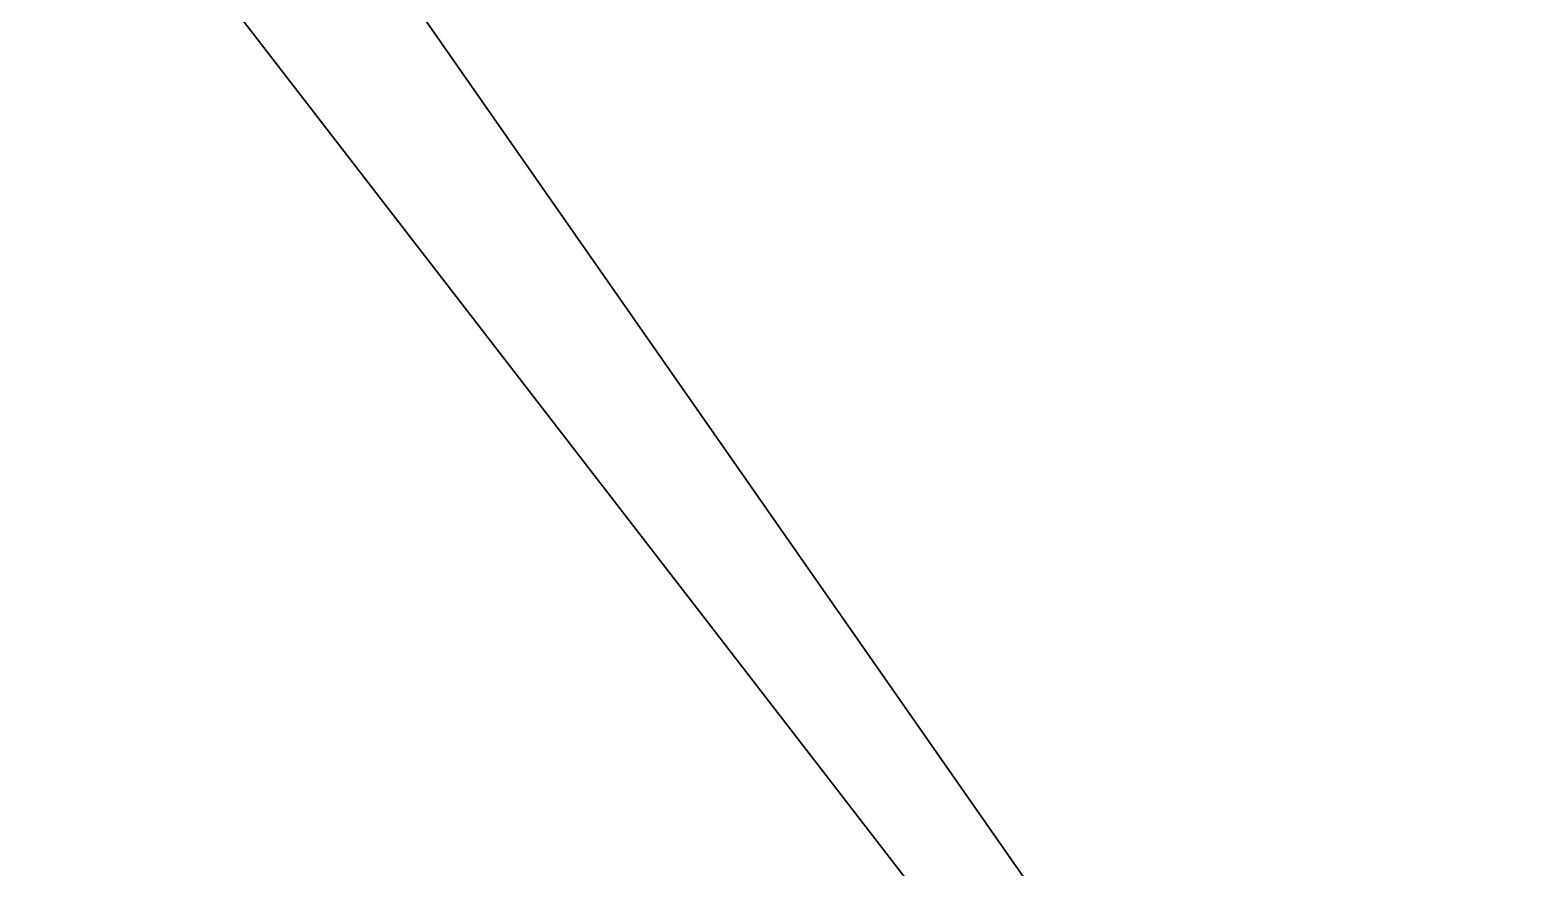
# Model space of a CAD drawing. Extents: x 207 to 387, y 94 to 160.
# Drawn here: x 363.16 to 377.93, y 110.33 to 118.56 of the extents above; entities that cross this region are included whole.
import ezdxf

# ---------------------------------------------------------------- set-up
doc = ezdxf.new("R2010")
doc.units = 0
doc.header["$LTSCALE"] = 2.54
doc.layers.get('0').update_dxf_attribs({"color": 13, "linetype": 'CONTINUOUS'})

# ---------------------------------------------------------------- blocks, each defined once
blk = doc.blocks.new('SP_05_ALTFIELD_CREDENZA_DW')
at = {"color": 23}
mesh = blk.add_polyface(dxfattribs=at)
corners = [(0, 65.812, 90), (180, 6.75, 90), (0, 6.75, 90), (180, 65.812, 90)]
mesh.append_faces([[corners[k] for k in face] for face in [(0, 1, 2), (1, 0, 3)]], dxfattribs={"vtx0": -1, "color": 23})
mesh = blk.add_polyface(dxfattribs=at)
corners = [(180, 6.75, 19.125), (0, 65.812, 19.125), (0, 6.75, 19.125), (180, 65.812, 19.125)]
mesh.append_faces([[corners[k] for k in face] for face in [(0, 1, 2), (1, 0, 3)]], dxfattribs={"vtx0": -1, "color": 23})
mesh = blk.add_polyface(dxfattribs=at)
corners = [(177.187, 6.75, 87.188), (2.813, 65.812, 87.188), (2.813, 6.75, 87.188), (177.187, 65.812, 87.188)]
mesh.append_faces([[corners[k] for k in face] for face in [(0, 1, 2), (1, 0, 3)]], dxfattribs={"vtx0": -1, "color": 23})
mesh = blk.add_polyface(dxfattribs=at)
corners = [(2.813, 65.812, 21.938), (177.081, 6.75, 21.938), (2.813, 6.75, 21.938), (177.081, 65.812, 21.938), (177.081, 36.281, 21.938)]
mesh.append_faces([[corners[k] for k in face] for face in [(0, 1, 2), (1, 3, 4)]], dxfattribs={"vtx0": -1, "color": 23})
mesh.append_faces([[corners[k] for k in face] for face in [(1, 0, 3)]], dxfattribs={"vtx0": -1, "vtx2": -1, "color": 23})
mesh = blk.add_polyface(dxfattribs=at)
corners = [(43.988, 12.375, 53.486), (43.594, 59.512, 53.486), (43.594, 12.375, 53.486), (43.988, 59.512, 53.486), (43.594, 6.75, 53.486), (2.813, 65.137, 53.486), (2.813, 6.75, 53.486), (43.594, 65.137, 53.486)]
mesh.append_faces([[corners[k] for k in face] for face in [(1, 0, 3), (4, 5, 6)]], dxfattribs={"vtx0": -1, "color": 23})
mesh.append_faces([[corners[k] for k in face] for face in [(0, 1, 2), (5, 2, 7), (7, 2, 1)]], dxfattribs={"vtx0": -1, "vtx1": -1, "color": 23})
mesh.append_faces([[corners[k] for k in face] for face in [(5, 4, 2)]], dxfattribs={"vtx0": -1, "vtx2": -1, "color": 23})
mesh = blk.add_polyface(dxfattribs=at)
corners = [(43.594, 65.137, 55.736), (43.594, 12.375, 55.736), (2.813, 65.137, 55.736), (43.594, 59.512, 55.736), (43.988, 12.375, 55.736), (43.988, 59.512, 55.736), (43.594, 6.75, 55.736), (2.813, 6.75, 55.736)]
mesh.append_faces([[corners[k] for k in face] for face in [(4, 3, 5), (2, 6, 7)]], dxfattribs={"vtx0": -1, "color": 23})
mesh.append_faces([[corners[k] for k in face] for face in [(0, 1, 2), (1, 3, 4), (6, 2, 1)]], dxfattribs={"vtx0": -1, "vtx1": -1, "color": 23})
mesh.append_faces([[corners[k] for k in face] for face in [(1, 0, 3)]], dxfattribs={"vtx0": -1, "vtx2": -1, "color": 23})

msp = doc.modelspace()

# ---------------------------------------------------------------- block references
at = {"color": 23, "rotation": 180}
msp.add_blockref('SP_05_ALTFIELD_CREDENZA_DW', (386.694, 159.69), dxfattribs=at)

doc.saveas('drawing.dxf')
